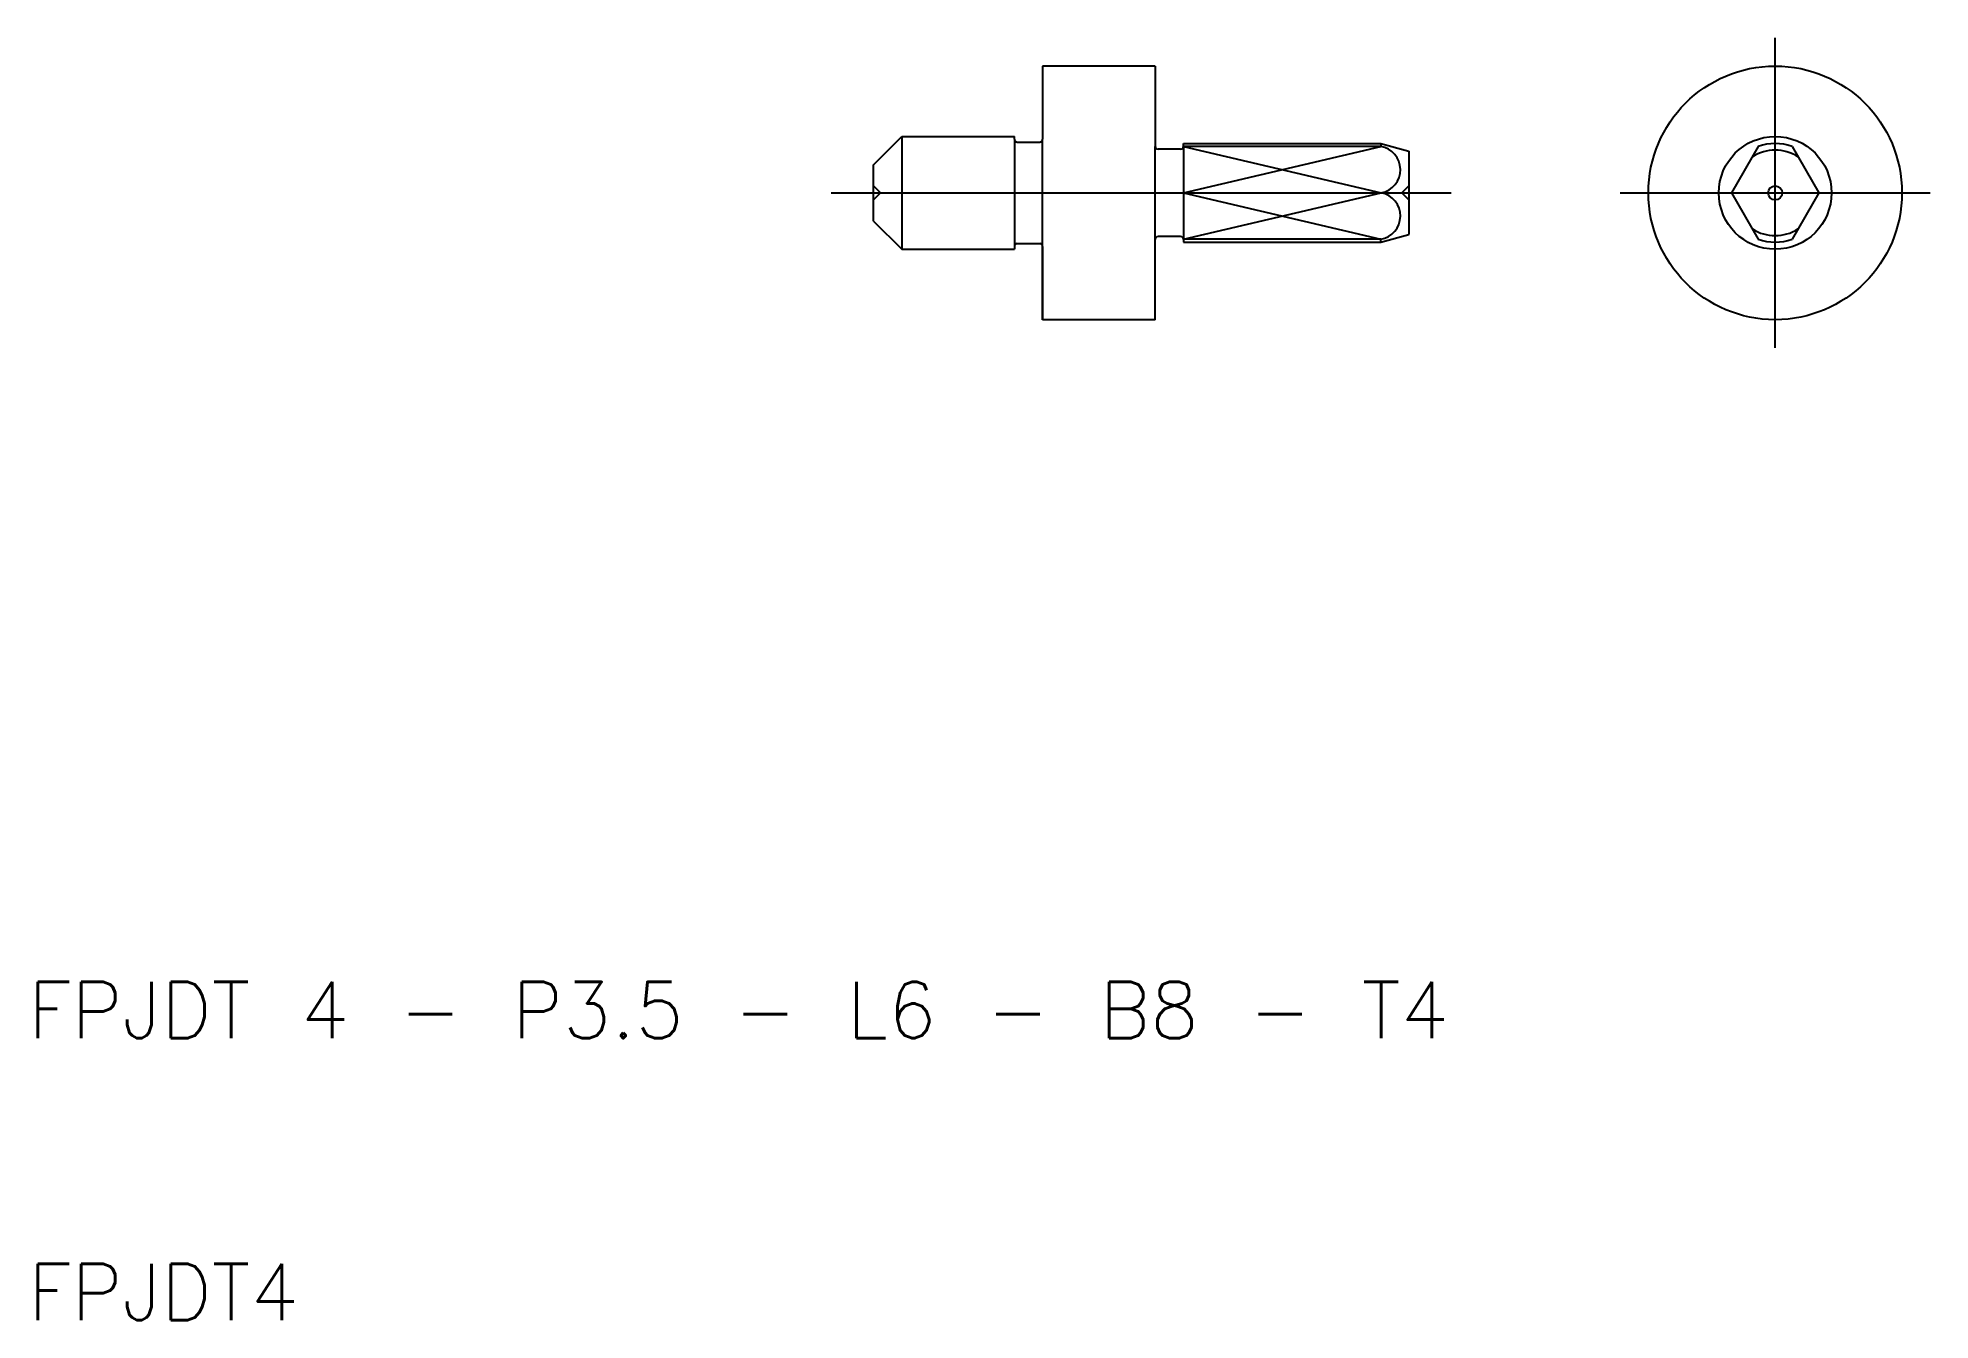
# Model space of a CAD drawing. Extents: x 10.3 to 77.5, y 10 to 55.5.
import ezdxf

# ---------------------------------------------------------------- set-up
doc = ezdxf.new("R2010")
doc.units = 0
doc.linetypes.add('CENTER', pattern=[50.8, 31.75, -6.35, 6.35, -6.35])
doc.linetypes.add('DASHED', pattern=[19.05, 12.7, -6.35])
doc.layers.get('0').update_dxf_attribs({"linetype": 'CONTINUOUS'})
doc.layers.add('CENTER', color=1, linetype='CENTER')
doc.styles.get("Standard").update_dxf_attribs({"font": 'txt.shx'})

msp = doc.modelspace()

# ---------------------------------------------------------------- linework, layer by layer
for p, q in [((50, 54.5), (46, 54.5)), ((46, 54.5), (46, 51.9)), ((50, 54.5), (50, 51.65)), ((40, 51), (41, 52)), ((41, 52), (45, 52)), ((41, 52), (41, 48)), ((45, 51.9), (45, 52)), ((45, 51.9), (45, 48.1)), ((45.1, 51.8), (45.9, 51.8)), ((46, 48.1), (46, 51.9)), ((51, 51.75), (58, 51.75)), ((51, 51.65), (51, 51.75)), ((58, 51.75), (59, 51.482)), ((58, 51.75), (58, 51.644)), ((50, 48.35), (50, 51.65)), ((50.9, 51.55), (50.1, 51.55)), ((51, 51.65), (51, 48.35)), ((58, 51.644), (51, 51.644)), ((59, 51.482), (59, 48.518)), ((71.4, 51.644), (70.451, 50)), ((72.6, 51.644), (73.549, 50)), ((40, 49), (40, 51)), ((51, 50), (58.02, 50)), ((70.451, 50), (71.4, 48.356)), ((73.549, 50), (72.6, 48.356)), ((40, 49), (41, 48)), ((50.9, 48.45), (50.1, 48.45)), ((58, 48.356), (51, 48.356)), ((58, 48.25), (59, 48.518)), ((58, 48.25), (58, 48.356)), ((41, 48), (45, 48)), ((45, 48.1), (45, 48)), ((45.1, 48.2), (45.9, 48.2)), ((46, 48.1), (46, 45.5)), ((46, 45.5), (46, 48.1)), ((50, 45.5), (50, 48.35)), ((51, 48.35), (51, 48.25)), ((51, 48.25), (58, 48.25)), ((50, 45.5), (46, 45.5))]:
    msp.add_line(p, q)
at = {"color": 3}
for p, q in [((51, 50), (58, 51.644)), ((51, 51.644), (58.02, 50)), ((51, 48.356), (58.02, 50)), ((51, 50), (58, 48.356))]:
    msp.add_line(p, q, dxfattribs=at)
at = {"color": 3, "linetype": 'DASHED'}
for p, q in [((40.25, 50), (40, 50.25)), ((40.25, 50), (40, 49.75)), ((58.75, 50), (59, 50.25)), ((58.75, 50), (59, 49.75))]:
    msp.add_line(p, q, dxfattribs=at)
for radius in [4.5, 0.25]:
    msp.add_circle((72, 50), radius)
msp.add_circle((72, 50), 2, dxfattribs=at)
for centre, radius, start, end in [((45.1, 51.9), 0.1, 180, 270), ((45.9, 51.9), 0.1, 270, 0), ((72, 50), 1.75, 69.94896, 110.05104), ((50.1, 51.65), 0.1, 180, 270), ((50.9, 51.65), 0.1, 270, 0), ((57.865, 50.82), 0.835, 280.67792, 80.71613), ((72, 50), 1.516, 57.72228, 122.27772), ((57.865, 49.18), 0.835, 279.28387, 79.32208), ((50.1, 48.35), 0.1, 90, 180), ((50.9, 48.35), 0.1, 0, 90), ((72, 50), 1.516, 237.72228, 302.27772), ((72, 50), 1.75, 249.94896, 290.05104), ((45.1, 48.1), 0.1, 90, 180), ((45.9, 48.1), 0.1, 0, 90)]:
    msp.add_arc(centre, radius, start, end)
at = {"layer": 'CENTER'}
for p, q in [((72, 44.5), (72, 55.5)), ((38.5, 50), (60.5, 50)), ((66.5, 50), (77.5, 50))]:
    msp.add_line(p, q, dxfattribs=at)

# ---------------------------------------------------------------- texts
for s, p in [('FPJDT 4 - P3.5 - L6 - B8 - T4', (10, 20)), ('FPJDT4', (10, 10))]:
    msp.add_text(s, height=2).set_placement(p)

doc.saveas('drawing.dxf')
